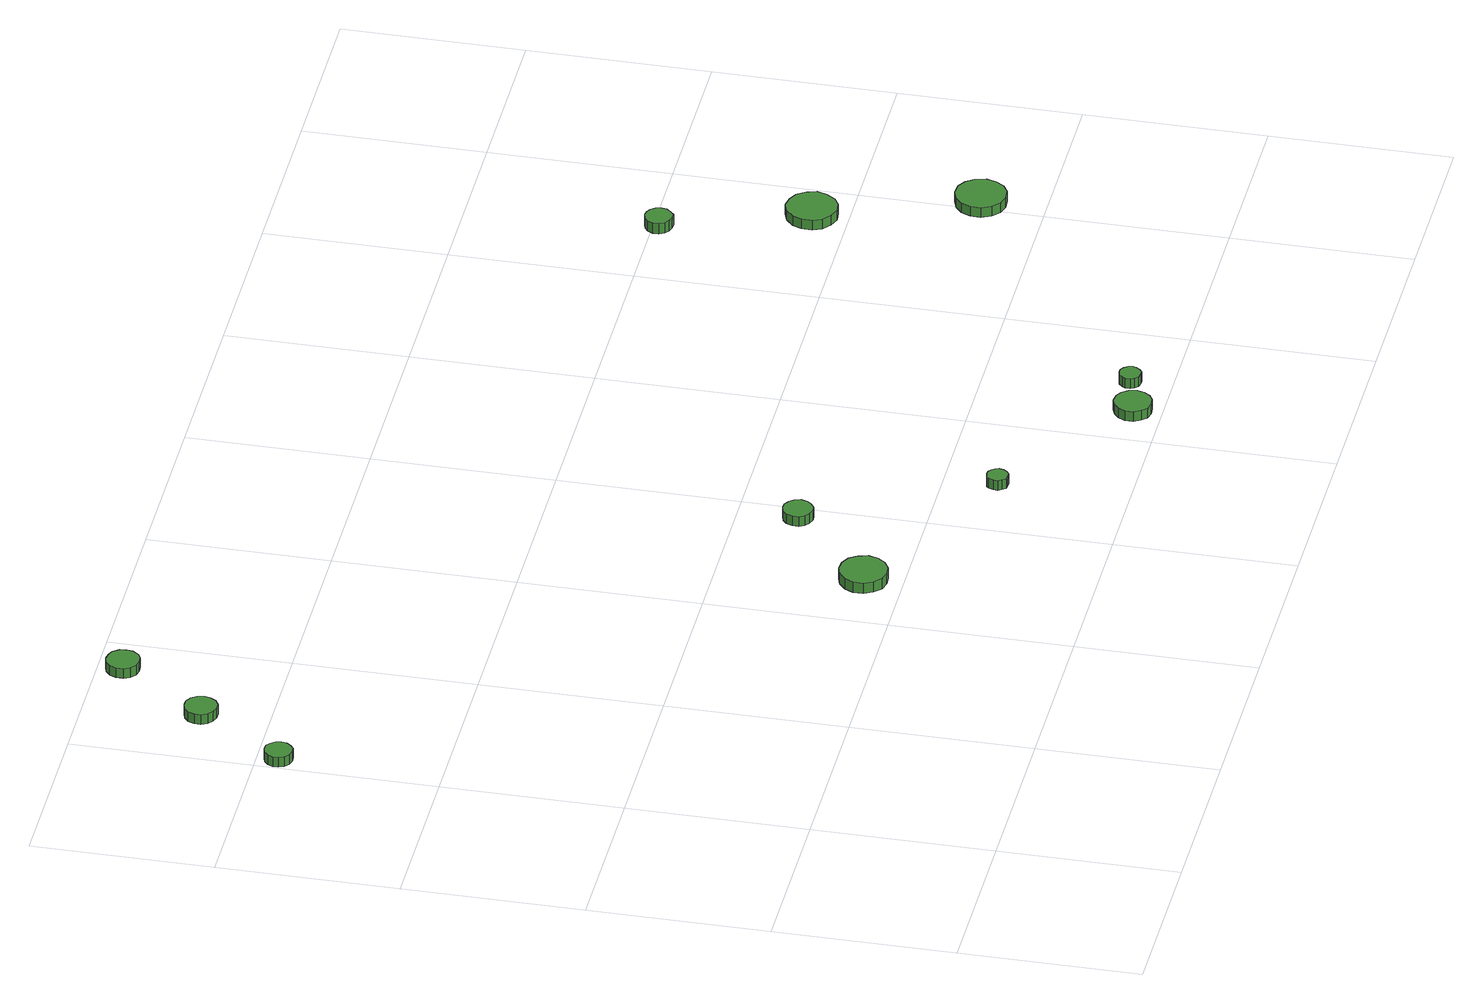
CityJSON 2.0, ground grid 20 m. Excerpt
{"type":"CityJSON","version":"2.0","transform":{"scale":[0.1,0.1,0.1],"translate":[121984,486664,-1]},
"CityObjects":{
"tree1":{"type":"SolitaryVegetationObject","attributes":{"function":"something"},"geometry":[{"type":"MultiSurface","lod":"1","boundaries":[[[0,1,2,3,4,5,6,7,8,9,10,11,12,13,14]],[[15,16,17,18,19,20,21,22,23,24,25,26,27,28,29]],[[0,29,28,1]],[[1,28,27,2]],[[2,27,26,3]],[[3,26,25,4]],[[4,25,24,5]],[[5,24,23,6]],[[6,23,22,7]],[[7,22,21,8]],[[8,21,20,9]],[[9,20,19,10]],[[10,19,18,11]],[[11,18,17,12]],[[12,17,16,13]],[[13,16,15,14]],[[14,15,29,0]]]}]},
"tree2":{"type":"SolitaryVegetationObject","attributes":{"function":"something"},"geometry":[{"type":"MultiSurface","lod":"1","boundaries":[[[30,31,32,33,34,35,36,37,38,39,40,41,42,43,44]],[[45,46,47,48,49,50,51,52,53,54,55,56,57,58,59]],[[30,59,58,31]],[[31,58,57,32]],[[32,57,56,33]],[[33,56,55,34]],[[34,55,54,35]],[[35,54,53,36]],[[36,53,52,37]],[[37,52,51,38]],[[38,51,50,39]],[[39,50,49,40]],[[40,49,48,41]],[[41,48,47,42]],[[42,47,46,43]],[[43,46,45,44]],[[44,45,59,30]]]}]},
"tree3":{"type":"SolitaryVegetationObject","attributes":{"function":"something"},"geometry":[{"type":"MultiSurface","lod":"1","boundaries":[[[60,61,62,63,64,65,66,67,68,69,70,71,72,73,74]],[[75,76,77,78,79,80,81,82,83,84,85,86,87,88,89]],[[60,89,88,61]],[[61,88,87,62]],[[62,87,86,63]],[[63,86,85,64]],[[64,85,84,65]],[[65,84,83,66]],[[66,83,82,67]],[[67,82,81,68]],[[68,81,80,69]],[[69,80,79,70]],[[70,79,78,71]],[[71,78,77,72]],[[72,77,76,73]],[[73,76,75,74]],[[74,75,89,60]]]}]},
"tree4":{"type":"SolitaryVegetationObject","attributes":{"function":"something"},"geometry":[{"type":"MultiSurface","lod":"1","boundaries":[[[90,91,92,93,94,95,96,97,98,99,100,101,102,103,104]],[[105,106,107,108,109,110,111,112,113,114,115,116,117,118,119]],[[90,119,118,91]],[[91,118,117,92]],[[92,117,116,93]],[[93,116,115,94]],[[94,115,114,95]],[[95,114,113,96]],[[96,113,112,97]],[[97,112,111,98]],[[98,111,110,99]],[[99,110,109,100]],[[100,109,108,101]],[[101,108,107,102]],[[102,107,106,103]],[[103,106,105,104]],[[104,105,119,90]]]}]},
"tree5":{"type":"SolitaryVegetationObject","attributes":{"function":"something"},"geometry":[{"type":"MultiSurface","lod":"1","boundaries":[[[120,121,122,123,124,125,126,127,128,129,130,131,132,133,134]],[[135,136,137,138,139,140,141,142,143,144,145,146,147,148,149]],[[120,149,148,121]],[[121,148,147,122]],[[122,147,146,123]],[[123,146,145,124]],[[124,145,144,125]],[[125,144,143,126]],[[126,143,142,127]],[[127,142,141,128]],[[128,141,140,129]],[[129,140,139,130]],[[130,139,138,131]],[[131,138,137,132]],[[132,137,136,133]],[[133,136,135,134]],[[134,135,149,120]]]}]},
"tree6":{"type":"SolitaryVegetationObject","attributes":{"function":"something"},"geometry":[{"type":"MultiSurface","lod":"1","boundaries":[[[150,151,152,153,154,155,156,157,158,159,160,161,162,163,164]],[[165,166,167,168,169,170,171,172,173,174,175,176,177,178,179]],[[150,179,178,151]],[[151,178,177,152]],[[152,177,176,153]],[[153,176,175,154]],[[154,175,174,155]],[[155,174,173,156]],[[156,173,172,157]],[[157,172,171,158]],[[158,171,170,159]],[[159,170,169,160]],[[160,169,168,161]],[[161,168,167,162]],[[162,167,166,163]],[[163,166,165,164]],[[164,165,179,150]]]}]},
"tree7":{"type":"SolitaryVegetationObject","attributes":{"function":"something"},"geometry":[{"type":"MultiSurface","lod":"1","boundaries":[[[180,181,182,183,184,185,186,187,188,189,190,191,192,193,194]],[[195,196,197,198,199,200,201,202,203,204,205,206,207,208,209]],[[180,209,208,181]],[[181,208,207,182]],[[182,207,206,183]],[[183,206,205,184]],[[184,205,204,185]],[[185,204,203,186]],[[186,203,202,187]],[[187,202,201,188]],[[188,201,200,189]],[[189,200,199,190]],[[190,199,198,191]],[[191,198,197,192]],[[192,197,196,193]],[[193,196,195,194]],[[194,195,209,180]]]}]},
"tree8":{"type":"SolitaryVegetationObject","attributes":{"function":"something"},"geometry":[{"type":"MultiSurface","lod":"1","boundaries":[[[210,211,212,213,214,215,216,217,218,219,220,221,222,223,224]],[[225,226,227,228,229,230,231,232,233,234,235,236,237,238,239]],[[210,239,238,211]],[[211,238,237,212]],[[212,237,236,213]],[[213,236,235,214]],[[214,235,234,215]],[[215,234,233,216]],[[216,233,232,217]],[[217,232,231,218]],[[218,231,230,219]],[[219,230,229,220]],[[220,229,228,221]],[[221,228,227,222]],[[222,227,226,223]],[[223,226,225,224]],[[224,225,239,210]]]}]},
"tree9":{"type":"SolitaryVegetationObject","attributes":{"function":"something"},"geometry":[{"type":"MultiSurface","lod":"1","boundaries":[[[240,241,242,243,244,245,246,247,248,249,250,251,252,253,254]],[[255,256,257,258,259,260,261,262,263,264,265,266,267,268,269]],[[240,269,268,241]],[[241,268,267,242]],[[242,267,266,243]],[[243,266,265,244]],[[244,265,264,245]],[[245,264,263,246]],[[246,263,262,247]],[[247,262,261,248]],[[248,261,260,249]],[[249,260,259,250]],[[250,259,258,251]],[[251,258,257,252]],[[252,257,256,253]],[[253,256,255,254]],[[254,255,269,240]]]}]},
"tree10":{"type":"SolitaryVegetationObject","attributes":{"function":"something"},"geometry":[{"type":"MultiSurface","lod":"1","boundaries":[[[270,271,272,273,274,275,276,277,278,279,280,281,282,283,284]],[[285,286,287,288,289,290,291,292,293,294,295,296,297,298,299]],[[270,299,298,271]],[[271,298,297,272]],[[272,297,296,273]],[[273,296,295,274]],[[274,295,294,275]],[[275,294,293,276]],[[276,293,292,277]],[[277,292,291,278]],[[278,291,290,279]],[[279,290,289,280]],[[280,289,288,281]],[[281,288,287,282]],[[282,287,286,283]],[[283,286,285,284]],[[284,285,299,270]]]}]},
"tree11":{"type":"SolitaryVegetationObject","attributes":{"function":"something"},"geometry":[{"type":"MultiSurface","lod":"1","boundaries":[[[300,301,302,303,304,305,306,307,308,309,310,311,312,313,314]],[[315,316,317,318,319,320,321,322,323,324,325,326,327,328,329]],[[300,329,328,301]],[[301,328,327,302]],[[302,327,326,303]],[[303,326,325,304]],[[304,325,324,305]],[[305,324,323,306]],[[306,323,322,307]],[[307,322,321,308]],[[308,321,320,309]],[[309,320,319,310]],[[310,319,318,311]],[[311,318,317,312]],[[312,317,316,313]],[[313,316,315,314]],[[314,315,329,300]]]}]}
},
"vertices":[
[33,777,19],[32,783,19],[28,788,19],[23,792,19],[16,792,19],[10,790,19],[5,786,19],[3,780,19],[3,774,19],[5,768,19],[10,764,19],[16,762,19],[23,762,19],[28,766,19],[32,771,19],[32,771,7],[28,766,7],[23,762,7],[16,762,7],[10,764,7],[5,768,7],[3,774,7],[3,780,7],[5,786,7],[10,790,7],[16,792,7],[23,792,7],[28,788,7],[32,783,7],[33,777,7],
[102,874,19],[100,882,19],[96,888,19],[89,892,19],[82,892,19],[75,890,19],[69,885,19],[66,878,19],[66,871,19],[69,864,19],[75,859,19],[82,857,19],[89,857,19],[96,861,19],[100,867,19],[100,867,7],[96,861,7],[89,857,7],[82,857,7],[75,859,7],[69,864,7],[66,871,7],[66,878,7],[69,885,7],[75,890,7],[82,892,7],[89,892,7],[96,888,7],[100,882,7],[102,874,7],
[172,973,19],[171,980,19],[166,987,19],[160,990,19],[152,991,19],[145,989,19],[139,984,19],[136,977,19],[136,969,19],[139,962,19],[145,957,19],[152,955,19],[160,956,19],[166,959,19],[171,966,19],[171,966,7],[166,959,7],[160,956,7],[152,955,7],[145,957,7],[139,962,7],[136,969,7],[136,977,7],[139,984,7],[145,989,7],[152,991,7],[160,990,7],[166,987,7],[171,980,7],[172,973,7],
[505,243,22],[502,254,22],[496,263,22],[486,268,22],[475,269,22],[465,266,22],[457,259,22],[452,249,22],[452,238,22],[457,228,22],[465,220,22],[475,217,22],[486,218,22],[496,224,22],[502,232,22],[502,232,9],[496,224,9],[486,218,9],[475,217,9],[465,220,9],[457,228,9],[452,238,9],[452,249,9],[457,259,9],[465,266,9],[475,269,9],[486,268,9],[496,263,9],[502,254,9],[505,243,9],
[597,335,21],[595,342,21],[591,347,21],[585,351,21],[579,351,21],[572,349,21],[567,345,21],[564,338,21],[564,331,21],[567,325,21],[572,321,21],[579,318,21],[585,319,21],[591,323,21],[595,328,21],[595,328,9],[591,323,9],[585,319,9],[579,318,9],[572,321,9],[567,325,9],[564,331,9],[564,338,9],[567,345,9],[572,349,9],[579,351,9],[585,351,9],[591,347,9],[595,342,9],[597,335,9],
[695,142,23],[694,146,23],[691,150,23],[687,153,23],[682,153,23],[677,152,23],[674,149,23],[672,144,23],[672,139,23],[674,135,23],[677,131,23],[682,130,23],[687,130,23],[691,133,23],[694,137,23],[694,137,11],[691,133,11],[687,130,11],[682,130,11],[677,131,11],[674,135,11],[672,139,11],[672,144,11],[674,149,11],[677,152,11],[682,153,11],[687,153,11],[691,150,11],[694,146,11],[695,142,11],
[870,30,24],[868,39,24],[863,46,24],[856,50,24],[847,51,24],[839,48,24],[833,43,24],[829,35,24],[829,26,24],[833,18,24],[839,12,24],[847,10,24],[856,11,24],[863,15,24],[868,22,24],[868,22,12],[863,15,12],[856,11,12],[847,10,12],[839,12,12],[833,18,12],[829,26,12],[829,35,12],[833,43,12],[839,48,12],[847,51,12],[856,50,12],[863,46,12],[868,39,12],[870,30,12],
[914,44,24],[913,49,24],[910,53,24],[906,56,24],[901,56,24],[896,55,24],[892,51,24],[890,47,24],[890,42,24],[892,38,24],[896,34,24],[901,33,24],[906,33,24],[910,36,24],[913,40,24],[913,40,12],[910,36,12],[906,33,12],[901,33,12],[896,34,12],[892,38,12],[890,42,12],[890,47,12],[892,51,12],[896,55,12],[901,56,12],[906,56,12],[910,53,12],[913,49,12],[914,44,12],
[1105,592,27],[1104,598,27],[1100,603,27],[1095,606,27],[1089,607,27],[1083,605,27],[1078,601,27],[1075,595,27],[1075,589,27],[1078,583,27],[1083,579,27],[1089,577,27],[1095,577,27],[1100,581,27],[1104,586,27],[1104,586,14],[1100,581,14],[1095,577,14],[1089,577,14],[1083,579,14],[1078,583,14],[1075,589,14],[1075,595,14],[1078,601,14],[1083,605,14],[1089,607,14],[1095,606,14],[1100,603,14],[1104,598,14],[1105,592,14],
[1171,438,26],[1168,449,26],[1161,459,26],[1151,464,26],[1140,466,26],[1129,462,26],[1120,454,26],[1116,444,26],[1116,432,26],[1120,422,26],[1129,414,26],[1140,410,26],[1151,411,26],[1161,417,26],[1168,427,26],[1168,427,14],[1161,417,14],[1151,411,14],[1140,410,14],[1129,414,14],[1120,422,14],[1116,432,14],[1116,444,14],[1120,454,14],[1129,462,14],[1140,466,14],[1151,464,14],[1161,459,14],[1168,449,14],[1171,438,14],
[1231,268,26],[1228,280,26],[1222,289,26],[1212,295,26],[1200,296,26],[1189,292,26],[1181,285,26],[1176,274,26],[1176,263,26],[1181,252,26],[1189,244,26],[1200,241,26],[1212,242,26],[1222,248,26],[1228,257,26],[1228,257,14],[1222,248,14],[1212,242,14],[1200,241,14],[1189,244,14],[1181,252,14],[1176,263,14],[1176,274,14],[1181,285,14],[1189,292,14],[1200,296,14],[1212,295,14],[1222,289,14],[1228,280,14],[1231,268,14]
]}
